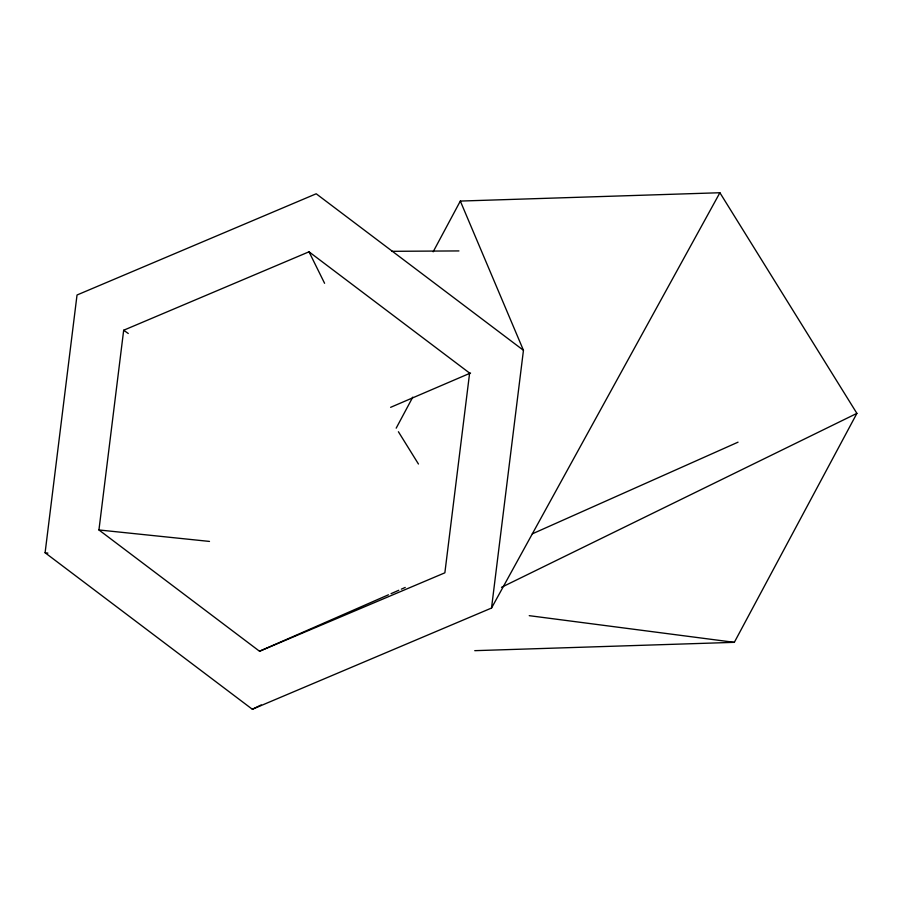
<?xml version="1.0" encoding="UTF-8"?>
<svg xmlns="http://www.w3.org/2000/svg" width="902" height="902" viewBox="0 0 902 902"><rect width="100%" height="100%" fill="white"/><g stroke="black" fill="none" stroke-linecap="round" stroke-linejoin="round"><path stroke-width="1.35" d="M45.1 552.746L77.031 294.999L316.207 193.783L523.453 350.303L491.522 608.049L252.346 709.265L45.1 552.746L47.885 553.106M98.938 529.959L123.675 330.233L309.014 251.805L469.615 373.09L444.866 572.815L259.528 651.244L98.938 529.959L209.489 541.425M433.152 251.805L460.324 201.067L719.897 192.735L856.9 413.375L734.329 642.337L474.745 650.669M396.181 428.157L412.778 397.139M491.522 608.049L719.897 192.735M252.346 709.265L261.197 704.936M501.501 587.315L856.9 413.375M532.304 533.849L738.039 442.172M259.528 651.244L388.469 594.79M391.04 593.663L398.774 590.269M401.356 589.141L405.223 587.45M390.622 407.332L470.573 373M391.682 251.32L458.938 250.925M529.237 615.671L734.329 642.337M123.675 330.233L128.276 333.492M398.402 431.742L418.449 464.023M309.014 251.805L324.585 283.296M460.324 201.067L523.453 350.303"/></g></svg>
